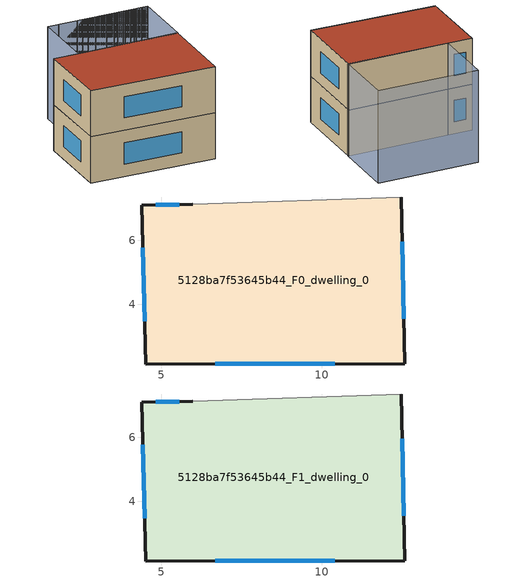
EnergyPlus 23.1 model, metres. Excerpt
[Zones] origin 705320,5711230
5128ba7f53645b44_F0_dwelling_0
 floor ground (EU_floor_Construction): 12.49,7.35 12.59,2.15 4.51,2.14 4.39,7.1 5.98,7.12 z0
 wall outside (EU_wall_Construction): 5.98,7.12 4.39,7.1 4.51,2.14 12.59,2.15 12.49,7.35 z0:3
 wall adiabatic (EU_wall_Construction): 12.49,7.35 5.98,7.12 z0:3
 window (EU_Window_Construction): 6.69,2.14 10.41,2.15 / 4.42,5.76 4.48,3.48 / 5.55,7.11 4.82,7.1 / 12.56,3.55 12.51,5.95 z0.81:2.19
5128ba7f53645b44_F1_dwelling_0
 floor to 5128ba7f53645b44_F0_dwelling_0 (EU_floor_Construction): 12.49,7.35 12.59,2.15 4.51,2.14 4.39,7.1 5.98,7.12 z3
 wall outside (EU_wall_Construction): 5.98,7.12 4.39,7.1 4.51,2.14 12.59,2.15 12.49,7.35 z3:6
 wall adiabatic (EU_wall_Construction): 12.49,7.35 5.98,7.12 z3:6
 window (EU_Window_Construction): 6.69,2.14 10.41,2.15 / 4.42,5.76 4.48,3.48 / 5.55,7.11 4.82,7.1 / 12.56,3.55 12.51,5.95 z3.81:5.19
 roof outside (EU_roof_Construction): 12.59,2.15 12.49,7.35 5.98,7.12 4.39,7.1 4.51,2.14 z6
shading: 5.89,11.27 12.43,11.4 / 12.43,11.4 12.51,7.25 / 12.51,7.25 5.97,7.12 / 5.97,7.12 5.89,11.27 / 12.43,11.4 5.89,11.27 z0:6
[Building]
EU S2 Campaign: North Axis=0; Terrain=City; Solar Distribution=FullExterior
[Site:Location]
London: Latitude=51.5; Longitude=-0.5; Time Zone=0; Elevation=25
[SizingPeriod:WeatherFileDays]
AnnualSizingPeriod: Begin Month=1; Begin Day of Month=1; End Month=12; End Day of Month=31; Day of Week for Start Day=Monday; Use Weather File Daylight Saving Period=No; Use Weather File Rain and Snow Indicators=No
[MATERIAL]
EU_InternalMass_Material: Roughness=MediumRough; Thickness=0.1; Conductivity=1; Density=1800; Specific Heat=900; Thermal Absorptance=0.9; Solar Absorptance=0.7; Visible Absorptance=0.7
[MATERIAL:NOMASS] Roughness=MediumRough; Thermal Absorptance=0.9; Solar Absorptance=0.7; Visible Absorptance=0.7
Name | Thermal Resistance
EU_wall_NoMass | 0.555556
EU_roof_NoMass | 0.510204
EU_floor_NoMass | 1.68919
[WINDOWMATERIAL:SIMPLEGLAZINGSYSTEM]
EU_Window_SimpleGlazing: UFactor=3.96; Solar Heat Gain Coefficient=0.85; Visible Transmittance=0.85
[CONSTRUCTION]
EU_wall_Construction: EU_wall_NoMass
EU_roof_Construction: EU_roof_NoMass
EU_floor_Construction: EU_floor_NoMass
EU_Window_Construction: EU_Window_SimpleGlazing
EU_InternalMass_Construction: EU_InternalMass_Material
[ZONE] Type=1; Multiplier=1; Ceiling Height=autocalculate; Floor Area=autocalculate; Part of Total Floor Area=Yes
Name | Volume
5128ba7f53645b44_F0_dwelling_0 | 122.962
5128ba7f53645b44_F1_dwelling_0 | 122.961
[INTERNALMASS] Construction=EU_InternalMass_Construction; Surface Area=40.9872
Name | Zone or ZoneList
5128ba7f53645b44_F0_dwelling_0_EU_InternalMass | 5128ba7f53645b44_F0_dwelling_0
5128ba7f53645b44_F1_dwelling_0_EU_InternalMass | 5128ba7f53645b44_F1_dwelling_0
[OTHEREQUIPMENT] Fuel Type=Electricity; Design Level Calculation Method=Watts/Area; Power per Zone Floor Area=1; Fraction Latent=0; Fraction Radiant=0; Fraction Lost=0; Carbon Dioxide Generation Rate=0; EndUse Subcategory=EU_Step8_InternalGains
Name | Zone or ZoneList or Space or SpaceList | Schedule
EU_Step8_InternalGain_5128ba7f53645b44_F0_dwelling_0_f000 | 5128ba7f53645b44_F0_dwelling_0 | EU_Step8_GainSchedule_5128ba7f53645b44_F0_dwelling_0_f000
EU_Step8_InternalGain_5128ba7f53645b44_F1_dwelling_0_f000 | 5128ba7f53645b44_F1_dwelling_0 | EU_Step8_GainSchedule_5128ba7f53645b44_F1_dwelling_0_f000
[ZONEVENTILATION:DESIGNFLOWRATE] Schedule=EU_AlwaysOn; Design Flow Rate Calculation Method=AirChanges/Hour; Air Changes per Hour=0.48; Ventilation Type=Natural; Fan Pressure Rise=0; Fan Total Efficiency=1; Constant Term Coefficient=1; Temperature Term Coefficient=0; Velocity Term Coefficient=0; Velocity Squared Term Coefficient=0; Minimum Indoor Temperature=-100; Maximum Indoor Temperature=100; Delta Temperature=-100; Minimum Outdoor Temperature=-100; Maximum Outdoor Temperature=100; Maximum Wind Speed=40
Name | Zone or ZoneList or Space or SpaceList
EU_ConstantAir_5128ba7f53645b44_F0_dwelling_0 | 5128ba7f53645b44_F0_dwelling_0
EU_ConstantAir_5128ba7f53645b44_F1_dwelling_0 | 5128ba7f53645b44_F1_dwelling_0
[HVACTEMPLATE:THERMOSTAT] Constant Heating Setpoint=20; Constant Cooling Setpoint=50
EU_HeatOnly_5128ba7f53645b44_F0_dwelling_0; EU_HeatOnly_5128ba7f53645b44_F1_dwelling_0
[HVACTEMPLATE:ZONE:IDEALLOADSAIRSYSTEM] System Availability Schedule=EU_AlwaysOn; Maximum Heating Supply Air Temperature=50; Minimum Cooling Supply Air Temperature=13; Maximum Heating Supply Air Humidity Ratio=0.0156; Minimum Cooling Supply Air Humidity Ratio=0.0077; Heating Limit=NoLimit; Cooling Limit=NoLimit; Heating Availability Schedule=EU_AlwaysOn; Cooling Availability Schedule=EU_CoolingOff; Dehumidification Control Type=ConstantSensibleHeatRatio; Cooling Sensible Heat Ratio=0.7; Dehumidification Setpoint=60; Humidification Control Type=None; Humidification Setpoint=30; Outdoor Air Method=None; Outdoor Air Flow Rate per Person=0.00944; Outdoor Air Flow Rate per Zone Floor Area=0; Outdoor Air Flow Rate per Zone=0; Demand Controlled Ventilation Type=None; Outdoor Air Economizer Type=NoEconomizer; Heat Recovery Type=None; Sensible Heat Recovery Effectiveness=0.7; Latent Heat Recovery Effectiveness=0.65
Name | Template Thermostat
5128ba7f53645b44_F0_dwelling_0 | EU_HeatOnly_5128ba7f53645b44_F0_dwelling_0
5128ba7f53645b44_F1_dwelling_0 | EU_HeatOnly_5128ba7f53645b44_F1_dwelling_0
[SIZING:ZONE] Zone Cooling Design Supply Air Temperature Input Method=SupplyAirTemperature; Zone Cooling Design Supply Air Temperature=13; Zone Heating Design Supply Air Temperature Input Method=SupplyAirTemperature; Zone Heating Design Supply Air Temperature=50; Zone Cooling Design Supply Air Humidity Ratio=0.008; Zone Heating Design Supply Air Humidity Ratio=0.008; Cooling Design Air Flow Method=DesignDay; Cooling Design Air Flow Rate=0; Cooling Minimum Air Flow per Zone Floor Area=0.000762; Cooling Minimum Air Flow=0; Cooling Minimum Air Flow Fraction=0.2; Heating Design Air Flow Method=DesignDay; Heating Design Air Flow Rate=0; Heating Maximum Air Flow per Zone Floor Area=0.002032; Heating Maximum Air Flow=0.141576; Heating Maximum Air Flow Fraction=0.3; Account for Dedicated Outdoor Air System=No; Dedicated Outdoor Air System Control Strategy=NeutralSupplyAir; Dedicated Outdoor Air Low Setpoint Temperature for Design=autosize; Dedicated Outdoor Air High Setpoint Temperature for Design=autosize; Zone Load Sizing Method=Sensible Load Only No Latent Load; Zone Latent Cooling Design Supply Air Humidity Ratio Input Method=HumidityRatioDifference; Zone Cooling Design Supply Air Humidity Ratio Difference=0.005; Zone Latent Heating Design Supply Air Humidity Ratio Input Method=HumidityRatioDifference; Zone Humidification Design Supply Air Humidity Ratio Difference=0.005
5128ba7f53645b44_F0_dwelling_0; 5128ba7f53645b44_F1_dwelling_0
[SCHEDULE:CONSTANT]
Name | Hourly Value
EU_AlwaysOn | 1
EU_CoolingOff | 0
[SCHEDULE:FILE] Column Number=1; Rows to Skip at Top=0; Number of Hours of Data=8760; Column Separator=Comma; Interpolate to Timestep=No; Minutes per Item=60; Adjust Schedule for Daylight Savings=Yes
Name | File
EU_Step8_GainSchedule_5128ba7f53645b44_F0_dwelling_0_f000 | ../../schedules/5128ba7f53645b44/5128ba7f53645b44_F0_dwelling_0_f000_gain.csv
EU_Step8_GainSchedule_5128ba7f53645b44_F1_dwelling_0_f000 | ../../schedules/5128ba7f53645b44/5128ba7f53645b44_F1_dwelling_0_f000_gain.csv
